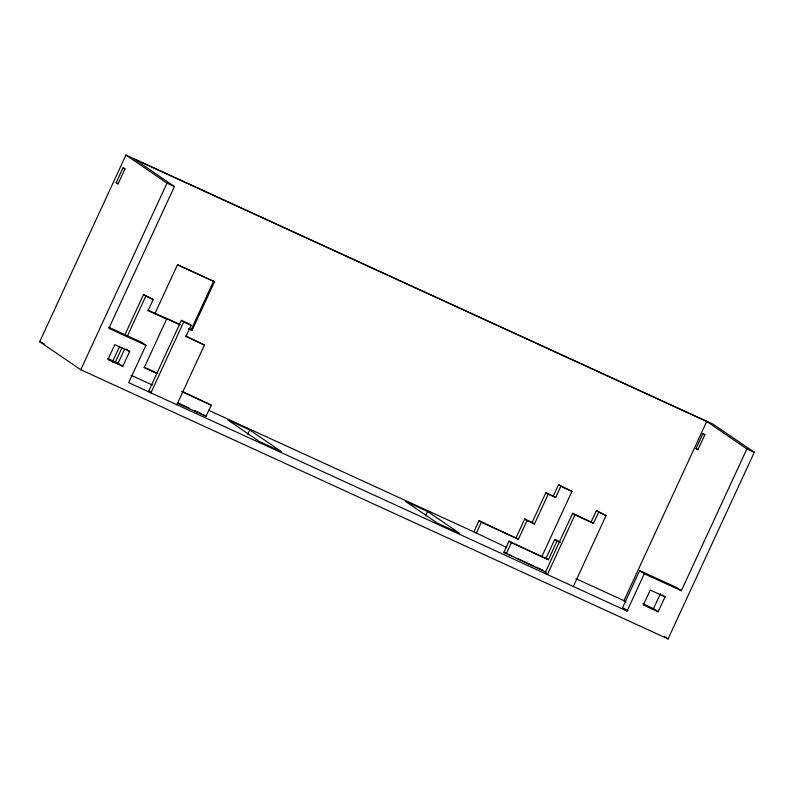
<?xml version="1.0" encoding="UTF-8"?>
<svg xmlns="http://www.w3.org/2000/svg" width="794" height="794" viewBox="0 0 794 794"><rect width="100%" height="100%" fill="white"/><g stroke="black" fill="none" stroke-linecap="round" stroke-linejoin="round"><path stroke-width="1.19" d="M39.7 341.708L125.938 155.068L713.23 424.254L754.3 452.292L668.062 638.932L80.77 369.746L39.7 341.708L44.206 343.772M123.07 167.842L124.916 169.102L118.018 184.029L116.172 182.769L123.07 167.842L125.194 168.814M80.77 369.746L167.008 183.116L125.938 155.068M754.3 452.292L746.886 448.898L706.739 421.485L134.275 159.098L174.422 186.511L108.877 328.349L145.937 345.34L128.688 382.668L627.052 611.082L644.291 573.764L639.676 570.608L622.436 607.936L627.052 611.082M112.331 362.064L119.606 346.303M124.817 335.048L143.535 294.514L153.252 299.487L148.081 310.692L166.611 319.178L144.19 367.701L156.537 373.369M115.16 362.511L121.919 347.881M127.119 336.616L145.848 296.093L143.535 294.514M125.948 348.923L129.64 351.444L122.742 366.371L118.127 363.215L124.539 349.35M147.833 310.057L155.038 313.362L177.459 264.829L214.509 281.82L192.088 330.344L188.754 328.815M181.379 320.359L183.692 321.927L150.92 392.851L148.607 391.273L181.379 320.359L188.793 323.754L191.096 325.332L185.925 336.527L204.445 345.013L176.854 404.742M192.088 330.344L191.165 329.709L213.586 281.185L177.657 264.72M177.161 403.124L206.063 416.364L211.234 405.168L181.985 391.243M247.728 434.219L249.703 429.951L227.471 419.758L259.31 441.504L281.542 451.687L249.703 429.951M425.584 515.733L427.559 511.465L405.327 501.282L437.166 523.018L459.398 533.211L427.559 511.465M506.562 547.374L473.889 531.871L479.06 520.675L518.422 539.235L527.047 520.576L524.735 518.998L516.11 537.657M476.192 533.449L481.372 522.254L479.06 520.675M546.212 572.276L503.882 552.356L509.053 541.161L548.416 559.72L557.041 541.051L554.738 539.473L546.113 558.142M506.195 553.934L511.366 542.729L509.053 541.161M545.944 492.528L548.257 494.106L534.451 523.971L532.149 522.392L545.944 492.528L555.661 497.501L560.842 486.305L558.529 484.727L553.358 495.922M541.786 556.693L571.958 491.397L558.529 484.727M572.673 513.271L545.071 573L547.384 574.578L574.975 514.849L572.673 513.271L593.505 523.345L598.676 512.14L596.373 510.572L591.202 521.767M573.318 586.458L606.09 515.534L596.373 510.572M625.98 602.041L623.955 600.661L706.739 421.485M702.948 433.623L704.794 434.884L697.896 449.821L696.05 448.56L702.948 433.623L705.072 434.596M662.285 594.954L665.054 596.85L658.157 611.777L653.541 608.631L660.439 593.694M644.291 573.764L681.351 590.746L746.886 448.898M167.008 183.116L174.422 186.511M116.172 182.769L118.286 183.742M696.05 448.56L698.164 449.533M145.848 296.093L153.252 299.487M560.842 486.305L571.958 491.397M183.692 321.927L191.096 325.332M598.676 512.14L606.09 515.534M179.94 324.567L154.115 312.727L155.038 313.362M188.922 328.686L191.165 329.709M179.861 324.736L164.298 317.6L166.611 319.178M548.257 494.106L555.661 497.501M185.796 335.951L204.445 345.013M574.975 514.849L593.505 523.345M108.758 327.257L141.322 342.184L145.937 345.34M639.676 570.608L676.736 587.59L681.351 590.746M524.735 518.998L532.149 522.392M527.047 520.576L534.451 523.971M554.738 539.473L560.028 541.905M557.041 541.051L560.217 542.51M129.64 351.444L114.822 344.646L107.924 359.573L122.742 366.371M665.054 596.85L650.236 590.051L643.339 604.988L658.157 611.777M144.121 367.156L157.599 373.339M481.372 522.254L518.422 539.235M182.044 391.789L211.234 405.168M511.366 542.729L548.416 559.72M107.537 358.372L118.127 363.215M642.961 603.777L653.541 608.631M208.604 410.28L473.889 531.871M575.948 578.657L623.955 600.661M131.07 375.264L152.448 385.06M178.184 403.074L189.3 408.166M194.858 410.716L201.527 413.773M503.882 552.356L506.106 553.378M508.329 554.391L511.664 555.919M517.222 558.47L533.896 566.112M536.119 567.134L542.788 570.191M622.436 607.936L628.044 610.507M148.607 391.273L150.86 392.315M213.586 281.185L214.509 281.82M664.052 636.192L668.062 638.932M203.75 414.796L206.063 416.364"/></g></svg>
